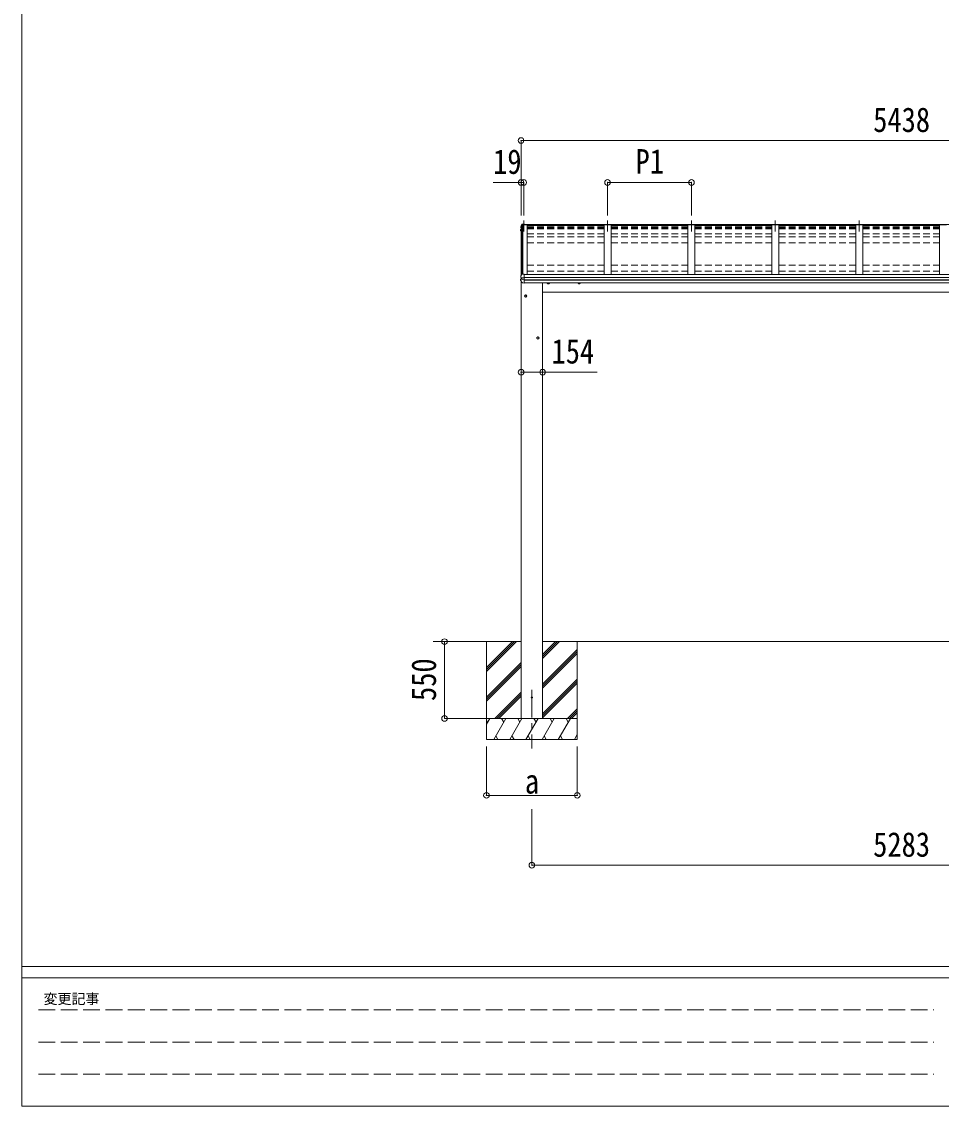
# Model space of a CAD drawing. Units: millimetres at full size, sheet at 1:40; some dimension numbers follow another scale. Extents: x -11243 to 11243, y -7760 to 7760.
# Drawn here: x -11243 to -4664, y -7760 to 0 of the extents above; entities that cross this region are included whole.
import ezdxf
from ezdxf.enums import TextEntityAlignment as Align

# ---------------------------------------------------------------- set-up
doc = ezdxf.new("R2010")
doc.units = ezdxf.units.MM
doc.header["$LTSCALE"] = 40
doc.header["$PDMODE"] = 32
doc.header["$PDSIZE"] = 40
for name, pattern in [('CHAIN1', [8, 5, -1, 1, -1]), ('DASHED1', [1.8, 1.2, -0.6]), ('DASHED3', [4, 3, -1])]:
    doc.linetypes.add(name, pattern=pattern)
for name, color, linetype, lineweight in [('0-0_0', 7, 'Continuous', 9), ('0-1_本体', 5, 'CHAIN1', 9), ('0-3_ELV2', 4, 'Continuous', 9), ('0-6_OTH_LINE', 6, 'Continuous', 9), ('F-0_240', 7, 'Continuous', 9)]:
    doc.layers.add(name, color=color, linetype=linetype, lineweight=lineweight)
doc.styles.add('ＭＳ ゴシック', font='')
doc.styles.get('ＭＳ ゴシック').set_extended_font_data('MS Gothic')

msp = doc.modelspace()

# ---------------------------------------------------------------- linework, layer by layer
at = {"layer": '0-0_0'}
for p, q in [((-7670.04, -4435.17), (-8299.66, -4435.17)), ((-7918.04, -4435.17), (-7918.04, -5135.17)), ((-7918.04, -4621.15), (-7732.06, -4435.17)), ((-7918.04, -4635.3), (-7717.92, -4435.17)), ((-7918.04, -4649.44), (-7703.78, -4435.17)), ((-7918.04, -4437.31), (-7915.91, -4435.17)), ((-2387.04, -4435.17), (-7516.04, -4435.17)), ((-7516.04, -4555.81), (-7395.41, -4435.17)), ((-7516.04, -4541.66), (-7409.55, -4435.17)), ((-7516.04, -4527.52), (-7423.69, -4435.17)), ((-7516.04, -4739.65), (-7268.04, -4491.65)), ((-7268.04, -4435.17), (-7268.04, -5135.17)), ((-7516.04, -4753.79), (-7268.04, -4505.8)), ((-7516.04, -4767.94), (-7268.04, -4519.94)), ((-7918.04, -4833.28), (-7670.04, -4585.29)), ((-7918.04, -4847.43), (-7670.04, -4599.43)), ((-7918.04, -4861.57), (-7670.04, -4613.57)), ((-7516.04, -4951.78), (-7268.04, -4703.79)), ((-7516.04, -4965.93), (-7268.04, -4717.93)), ((-7516.04, -4980.07), (-7268.04, -4732.07)), ((-7857.8, -4985.17), (-7670.04, -4797.42)), ((-7843.66, -4985.17), (-7670.04, -4811.56)), ((-7829.52, -4985.17), (-7670.04, -4825.7)), ((-7337.3, -4985.17), (-7268.04, -4915.92)), ((-7323.16, -4985.17), (-7268.04, -4930.06)), ((-7309.02, -4985.17), (-7268.04, -4944.2)), ((-7268.04, -4985.17), (-7918.04, -4985.17)), ((-7918.04, -5025.27), (-7894.89, -4985.17)), ((-7909.89, -5011.16), (-7918.04, -4997.04)), ((-7866.03, -5135.17), (-7779.42, -4985.17)), ((-7794.42, -5011.16), (-7809.43, -4985.17)), ((-7750.56, -5135.17), (-7663.95, -4985.17)), ((-7678.95, -5011.16), (-7693.95, -4985.17)), ((-7635.09, -5135.17), (-7548.48, -4985.17)), ((-7563.48, -5011.16), (-7578.48, -4985.17)), ((-7519.62, -5135.17), (-7433.01, -4985.17)), ((-7448.01, -5011.16), (-7463.01, -4985.17)), ((-7404.14, -5135.17), (-7317.54, -4985.17)), ((-7347.54, -4985.17), (-7332.54, -5011.16)), ((-7851.03, -5109.2), (-7836.03, -5135.17)), ((-7735.56, -5109.19), (-7720.56, -5135.17)), ((-7620.09, -5109.19), (-7605.09, -5135.17)), ((-7504.62, -5109.2), (-7489.62, -5135.17)), ((-7389.15, -5109.2), (-7374.15, -5135.17)), ((-7288.67, -5135.17), (-7268.04, -5099.44)), ((-7273.68, -5109.2), (-7268.04, -5118.95)), ((-7918.04, -5135.17), (-7268.04, -5135.17))]:
    msp.add_line(p, q, dxfattribs=at)
at = {"layer": '0-0_0', "linetype": 'DASHED1'}
msp.add_line((-7670.04, -4985.17), (-7516.04, -4985.17), dxfattribs=at)
at = {"layer": '0-1_本体'}
for p, q in [((-7651.54, -1422.19), (-7651.54, -1501.45)), ((-7051.54, -1422.19), (-7051.54, -1501.45)), ((-6451.54, -1422.19), (-6451.54, -1501.45)), ((-5851.54, -1422.19), (-5851.54, -1501.45)), ((-5251.54, -1422.19), (-5251.54, -1501.45)), ((-7593.04, -4779.23), (-7593.04, -5200.31))]:
    msp.add_line(p, q, dxfattribs=at)
at = {"layer": '0-3_ELV2'}
for p, q in [((-7673.02, -1469.24), (-7673.02, -1473.26)), ((-7670.54, -1472.94), (-7671.11, -1472.83)), ((-7670.54, -1473.29), (-7671.11, -1473.18)), ((-7670.54, -1471.91), (-7663.42, -1453.35)), ((-7670.54, -1471.91), (-7670.54, -1816.19)), ((-7663.72, -1453.2), (-7662.52, -1453.13)), ((-7663.54, -1453.67), (-7663.54, -1801.67)), ((-7663.42, -1453.35), (-7626.54, -1453.35)), ((-7662.37, -1452.92), (-7662.74, -1450.44)), ((-7662.52, -1453.13), (-7662.74, -1451.65)), ((-7648.54, -1447.21), (-7662.7, -1447.99)), ((-7651.54, -1452.32), (-7662.37, -1452.92)), ((-7662.37, -1452.92), (-7662.37, -1453.35)), ((-7662.37, -1453.3), (-7651.54, -1453.3)), ((-7657.84, -1807.04), (-7657.84, -1453.35)), ((-7651.54, -1450.07), (-7651.54, -1453.3)), ((-7651.54, -1450.07), (-7648.54, -1450.07)), ((-7648.54, -1450.07), (-7648.54, -1447.22)), ((-7626.54, -1453.35), (-7626.54, -1809.61)), ((-7626.54, -1458.75), (-7076.54, -1458.75)), ((-7026.54, -1453.35), (-7076.54, -1453.35)), ((-7076.54, -1453.35), (-7076.54, -1809.61)), ((-7026.54, -1453.35), (-7026.54, -1809.61)), ((-7026.54, -1458.75), (-6476.54, -1458.75)), ((-6426.54, -1453.35), (-6476.54, -1453.35)), ((-6476.54, -1453.35), (-6476.54, -1809.61)), ((-6426.54, -1453.35), (-6426.54, -1809.61)), ((-6426.54, -1458.75), (-5876.54, -1458.75)), ((-5826.54, -1453.35), (-5876.54, -1453.35)), ((-5876.54, -1453.35), (-5876.54, -1809.61)), ((-5826.54, -1453.35), (-5826.54, -1809.61)), ((-5826.54, -1458.75), (-5276.54, -1458.75)), ((-5226.54, -1453.35), (-5276.54, -1453.35)), ((-5276.54, -1453.35), (-5276.54, -1809.61)), ((-5226.54, -1453.35), (-5226.54, -1809.61)), ((-5226.54, -1458.75), (-4676.54, -1458.75)), ((-4626.54, -1453.35), (-4676.54, -1453.35)), ((-4676.54, -1453.35), (-4676.54, -1809.61)), ((-7673.42, -1488.19), (-7673.42, -1492.24)), ((-7673.38, -1487.86), (-7673.38, -1487.92)), ((-7670.54, -1490.61), (-7672.37, -1490.96)), ((-7671.96, -1474.54), (-7670.54, -1474.81)), ((-7670.54, -1486.59), (-7671.68, -1486.74)), ((-7671.39, -1492.3), (-7670.54, -1492.13)), ((-7673.59, -1848.53), (-7673.59, -1842)), ((-7673.11, -1829.97), (-7673.11, -1823.47)), ((-7665.54, -1839.62), (-7672.78, -1841.02)), ((-7672.25, -1830.97), (-7672.31, -1830.95)), ((-7672.25, -1830.97), (-7672.24, -1830.97)), ((-7664.99, -1831.9), (-7671.37, -1831.11)), ((-7670.54, -1831.21), (-7670.54, -1840.59)), ((-7670.04, -1854.68), (-7670.04, -4985.17)), ((-7665.54, -1831.83), (-7665.54, -1845.63)), ((-7648.54, -1831.9), (-7663.34, -1831.99)), ((-7648.54, -1845.76), (-7663.34, -1845.55)), ((-7648.54, -1870.06), (-7648.54, -1806.58)), ((-7648.54, -1809.61), (-2254.54, -1809.61)), ((-7648.54, -1829.14), (-2254.54, -1829.14)), ((-7648.54, -1830.04), (-2254.54, -1830.04)), ((-7648.54, -1847.28), (-2254.54, -1847.28)), ((-7648.54, -1849.25), (-2254.54, -1849.25)), ((-7660.92, -1868.97), (-7660.91, -1868.99)), ((-7648.54, -1870.06), (-7660.13, -1869.43)), ((-7648.54, -1867.27), (-2254.54, -1867.27)), ((-7516.04, -1867.27), (-7516.04, -4985.17)), ((-7516.04, -1935.17), (-2387.04, -1935.17))]:
    msp.add_line(p, q, dxfattribs=at)
at = {"layer": '0-3_ELV2', "linetype": 'DASHED1'}
for p, q in [((-7626.54, -1468.87), (-7076.54, -1468.87)), ((-7626.54, -1473.72), (-7076.54, -1473.72)), ((-7026.54, -1468.87), (-6476.54, -1468.87)), ((-7026.54, -1473.72), (-6476.54, -1473.72)), ((-6426.54, -1468.87), (-5876.54, -1468.87)), ((-6426.54, -1473.72), (-5876.54, -1473.72)), ((-5826.54, -1468.87), (-5276.54, -1468.87)), ((-5826.54, -1473.72), (-5276.54, -1473.72)), ((-5226.54, -1468.87), (-4676.54, -1468.87)), ((-5226.54, -1473.72), (-4676.54, -1473.72)), ((-7626.54, -1475.25), (-7076.54, -1475.25)), ((-7626.54, -1477.22), (-7076.54, -1477.22)), ((-7626.54, -1480.99), (-7076.54, -1480.99)), ((-7626.54, -1518.29), (-7076.54, -1518.29)), ((-7626.54, -1539.45), (-7076.54, -1539.45)), ((-7026.54, -1475.25), (-6476.54, -1475.25)), ((-7026.54, -1477.22), (-6476.54, -1477.22)), ((-7026.54, -1480.99), (-6476.54, -1480.99)), ((-7026.54, -1518.29), (-6476.54, -1518.29)), ((-7026.54, -1539.45), (-6476.54, -1539.45)), ((-6426.54, -1475.25), (-5876.54, -1475.25)), ((-6426.54, -1477.22), (-5876.54, -1477.22)), ((-6426.54, -1480.99), (-5876.54, -1480.99)), ((-6426.54, -1518.29), (-5876.54, -1518.29)), ((-6426.54, -1539.45), (-5876.54, -1539.45)), ((-5826.54, -1475.25), (-5276.54, -1475.25)), ((-5826.54, -1477.22), (-5276.54, -1477.22)), ((-5826.54, -1480.99), (-5276.54, -1480.99)), ((-5826.54, -1518.29), (-5276.54, -1518.29)), ((-5826.54, -1539.45), (-5276.54, -1539.45)), ((-5226.54, -1475.25), (-4676.54, -1475.25)), ((-5226.54, -1477.22), (-4676.54, -1477.22)), ((-5226.54, -1480.99), (-4676.54, -1480.99)), ((-5226.54, -1518.29), (-4676.54, -1518.29)), ((-5226.54, -1539.45), (-4676.54, -1539.45)), ((-7626.54, -1581.96), (-7076.54, -1581.96)), ((-7026.54, -1581.96), (-6476.54, -1581.96)), ((-6426.54, -1581.96), (-5876.54, -1581.96)), ((-5826.54, -1581.96), (-5276.54, -1581.96)), ((-5226.54, -1581.96), (-4676.54, -1581.96)), ((-7626.54, -1742.24), (-7076.54, -1742.24)), ((-7626.54, -1784.75), (-7076.54, -1784.75)), ((-7026.54, -1742.24), (-6476.54, -1742.24)), ((-7026.54, -1784.75), (-6476.54, -1784.75)), ((-6426.54, -1742.24), (-5876.54, -1742.24)), ((-6426.54, -1784.75), (-5876.54, -1784.75)), ((-5826.54, -1742.24), (-5276.54, -1742.24)), ((-5826.54, -1784.75), (-5276.54, -1784.75)), ((-5226.54, -1742.24), (-4676.54, -1742.24)), ((-5226.54, -1784.75), (-4676.54, -1784.75))]:
    msp.add_line(p, q, dxfattribs=at)
at = {"layer": '0-3_ELV2'}
for points in [[(-7673.01, -1469.09), (-7673.02, -1469.19), (-7673.01, -1469.25)], [(-7665.35, -1449.2), (-7669.59, -1459.81), (-7672.94, -1468.75), (-7673, -1469.03), (-7673.01, -1469.09)], [(-7665.35, -1452.77), (-7666.34, -1455.26), (-7667.33, -1457.75), (-7668.3, -1460.25), (-7669.25, -1462.76), (-7670.2, -1465.27), (-7671.12, -1467.78), (-7672.04, -1470.3), (-7672.94, -1472.83)], [(-7648.54, -1449.65), (-7662.74, -1450.44), (-7662.74, -1451.65), (-7663.86, -1451.71)], [(-7662.44, -1453.35), (-7662.52, -1452.79), (-7662.52, -1453.13)], [(-7651.54, -1453.35), (-7651.54, -1450.08), (-2251.54, -1450.08)], [(-7673.38, -1487.87), (-7673.41, -1488.05), (-7673.42, -1488.18)], [(-7673.25, -1492.88), (-7671.78, -1495.42), (-7670.54, -1497.55)], [(-7673.06, -1823.14), (-7673.11, -1823.35), (-7673.11, -1823.47)], [(-7665.18, -1802.33), (-7666.22, -1804.91), (-7667.24, -1807.5), (-7668.24, -1810.09), (-7669.24, -1812.69), (-7670.21, -1815.29), (-7671.18, -1817.9), (-7672.12, -1820.52), (-7673.06, -1823.14)], [(-7669.77, -1831.2), (-7671, -1831.15), (-7672.24, -1830.97)], [(-7664.99, -1831.9), (-7664.74, -1831.93), (-7664.59, -1831.94)], [(-7648.54, -1806.58), (-7662.54, -1807.27), (-7662.54, -1801.62), (-7664.31, -1801.71)], [(-7475.54, -1874.97), (-7482.04, -1871.22), (-7482.04, -1867.27)], [(-7475.54, -1874.97), (-7469.04, -1871.22), (-7469.04, -1867.27)], [(-7255.55, -1874.97), (-7262.05, -1871.22), (-7262.05, -1867.27)], [(-7255.55, -1874.97), (-7249.05, -1871.22), (-7249.05, -1867.27)], [(-7637.04, -1969.97), (-7643.54, -1966.22), (-7643.54, -1958.71), (-7637.04, -1954.96)], [(-7637.04, -1969.97), (-7630.54, -1966.22), (-7630.54, -1958.71), (-7637.04, -1954.96)], [(-7550.04, -2269.97), (-7556.54, -2266.22), (-7556.54, -2258.71), (-7550.04, -2254.96)], [(-7550.04, -2269.97), (-7543.54, -2266.22), (-7543.54, -2258.71), (-7550.04, -2254.96)]]:
    msp.add_lwpolyline(points, dxfattribs=at)
for centre, radius in [((-7637.04, -1962.46), 8.5), ((-7637.04, -1962.46), 7.7), ((-7637.04, -1962.46), 6.5), ((-7550.04, -2262.46), 8.5), ((-7550.04, -2262.46), 7.7), ((-7550.04, -2262.46), 6.5), ((-7593.04, -4835.17), 5)]:
    msp.add_circle(centre, radius, dxfattribs=at)
for centre, radius, start, end in [((-7671.72, -1473.26), 1.3, 160.55137, 259.11062), ((-7671.05, -1472.88), 0.299, 160.48478, 259.11069), ((-7201.61, -1639.76), 498.52, 158.04646, 160.43093), ((-7671.05, -1472.53), 0.3, 212.93591, 259.04607), ((-7663.77, -1453.4), 1.7, 92.9577, 157.99775), ((-7663.12, -1450.57), 2.62, 80.76, 148.16555), ((-7663.7, -1453.5), 0.3, 92.95769, 158.00506), ((-7672.12, -1492.24), 1.3, 100.8784, 209.72862), ((-7672.12, -1488.14), 1.3, 99.76805, 169.97457), ((-7671.67, -1489.07), 2.32, 92.65141, 119.69627), ((-7671.34, -1492.59), 0.299, 100.87832, 209.80871), ((-7238.78, -1243.98), 499.04, 209.85327, 210.09589), ((-7238.78, -1244.33), 499.04, 209.85327, 210.09589), ((-7672.59, -1842), 0.998, 100.914, 179.94879), ((-7672.59, -1848.53), 1, 180, 210.67851), ((-7278.64, -1614.83), 459.05, 210.67556, 213.61643), ((-7672.11, -1829.97), 1, 180, 258.54639), ((-7665.88, -1829.28), 16.37, 271.41275, 274.51688), ((-7664.25, -1802.71), 1, 92.95955, 157.94622), ((-7660.07, -1868.44), 1, 213.61937, 266.89265), ((-7475.54, -1867.46), 8.5, 178.68482, 1.31518), ((-7475.54, -1867.46), 7.7, 178.54815, 1.45185), ((-7475.54, -1867.46), 6.5, 178.27991, 1.72009), ((-7255.55, -1867.46), 8.5, 178.68472, 1.31528), ((-7255.55, -1867.46), 7.7, 178.54804, 1.45196), ((-7255.55, -1867.46), 6.5, 178.27976, 1.72024)]:
    msp.add_arc(centre, radius, start, end, dxfattribs=at)
for centre, major_axis, ratio, start_param, end_param in [((-7664.54, -1845.43), (1, 0.195), 0.067217, 3.1284981, 3.4826308), ((-7664.7, -1824.38), (9.96, -2.12), 0.734427, 4.8771941, 5.0024979), ((-7664.7, -1853.16), (9.97, 1.96), 0.736539, 1.29146, 1.4167637)]:
    msp.add_ellipse(centre, major_axis=major_axis, ratio=ratio, start_param=start_param, end_param=end_param, dxfattribs=at)
at = {"layer": '0-6_OTH_LINE'}
for p, q in [((-7670.54, -850.08), (-7670.54, -1385.55)), ((-7670.54, -850.08), (-2232.54, -850.08)), ((-7670.54, -1150.08), (-7870.76, -1150.08)), ((-7670.54, -1150.08), (-7670.54, -1385.55)), ((-7651.54, -1150.08), (-7670.54, -1150.08)), ((-7651.54, -1150.08), (-7651.54, -1385.55)), ((-7051.54, -1150.08), (-7051.54, -1385.55)), ((-7051.54, -1150.08), (-6451.54, -1150.08)), ((-6451.54, -1150.08), (-6451.54, -1385.55)), ((-7670.04, -2507.86), (-7516.04, -2507.86)), ((-8218.04, -4435.17), (-7919.04, -4435.17)), ((-8218.04, -4985.17), (-8218.04, -4435.17)), ((-8218.04, -4985.17), (-7919.04, -4985.17)), ((-7918.04, -5535.15), (-7918.04, -5185.17)), ((-7268.04, -5535.15), (-7268.04, -5185.17)), ((-7918.04, -5535.15), (-7268.04, -5535.15)), ((-7593.04, -6035.17), (-7593.04, -5635.17)), ((-7593.04, -6035.17), (-2310.04, -6035.17))]:
    msp.add_line(p, q, dxfattribs=at)
at = {"layer": '0-6_OTH_LINE', "lineweight": 18}
msp.add_line((-7516.04, -2507.86), (-7126.84, -2507.86), dxfattribs=at)
at = {"layer": '0-6_OTH_LINE'}
for p in [(-7670.54, -850.08), (-7670.54, -1150.08), (-7651.54, -1150.08), (-7051.54, -1150.08), (-6451.54, -1150.08), (-7670.04, -2507.86), (-7516.04, -2507.86), (-8218.04, -4435.17), (-8218.04, -4985.17), (-7918.04, -5535.15), (-7268.04, -5535.15), (-7593.04, -6035.17)]:
    msp.add_point(p, dxfattribs=at)
at = {"layer": 'F-0_240', "color": 5}
for p, q in [((-11242.74, 7760), (-11242.74, -7760)), ((-11242.74, -6760), (10677.26, -6760)), ((-11242.74, -6840), (7121.58, -6840)), ((-11242.74, -7760), (10677.26, -7760))]:
    msp.add_line(p, q, dxfattribs=at)
at = {"layer": 'F-0_240', "color": 4, "linetype": 'DASHED3'}
for p, q in [((-11122.75, -7070), (-4718.42, -7070)), ((-11122.75, -7300), (-4718.42, -7300)), ((-11122.75, -7530), (-4718.42, -7530))]:
    msp.add_line(p, q, dxfattribs=at)

# ---------------------------------------------------------------- texts
at = {"layer": '0-6_OTH_LINE', "color": 7, "style": 'ＭＳ ゴシック', "width": 0.85}
for s, p in [('5438', (-5151.54, -842.08)), ('19', (-7870.44, -1141.66)), ('P1', (-6851.54, -1140.08)), ('154', (-7452.54, -2498.44)), ('a', (-7643.04, -5575.15)), ('5283', (-5151.54, -6027.17))]:
    msp.add_text(s, height=176, dxfattribs=at).set_placement(p, align=Align.BOTTOM_LEFT)
msp.add_text('550', height=176, rotation=90, dxfattribs=at).set_placement((-8226.04, -4860.17), align=Align.BOTTOM_LEFT)
at = {"layer": 'F-0_240', "style": 'ＭＳ ゴシック'}
msp.add_text('変更記事', height=73.31, dxfattribs=at).set_placement((-11086.44, -7050), align=Align.BOTTOM_LEFT)

doc.saveas('drawing.dxf')
